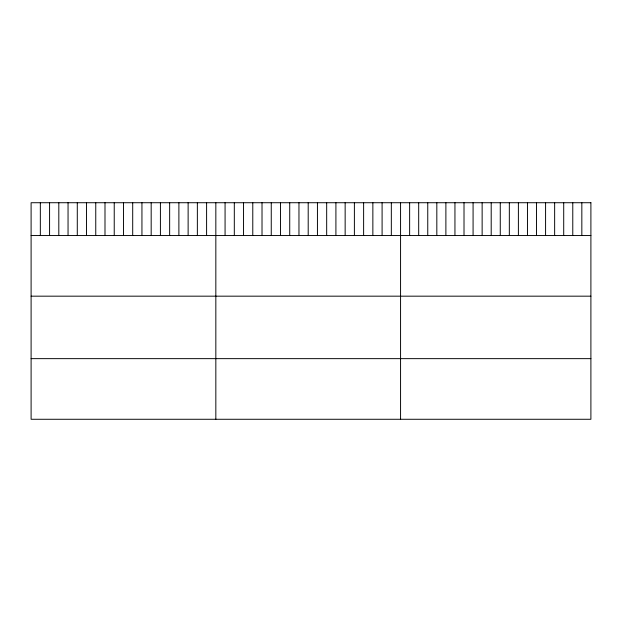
<?xml version="1.0" encoding="UTF-8"?>
<svg xmlns="http://www.w3.org/2000/svg" width="622" height="622" viewBox="0 0 622 622"><rect width="100%" height="100%" fill="white"/><g stroke="black" fill="none" stroke-linecap="round" stroke-linejoin="round"><path stroke-width="0.93" d="M31.1 235.544L590.9 235.544M31.1 296.173L590.9 296.173M31.1 358.645L590.9 358.645M581.834 202.725L581.834 235.544M572.776 202.725L572.776 235.544M563.711 202.725L563.711 235.544M554.645 202.725L554.645 235.544M545.58 202.725L545.58 235.544M536.522 202.725L536.522 235.544M527.456 202.725L527.456 235.544M518.39 202.725L518.39 235.544M509.332 202.725L509.332 235.544M500.267 202.725L500.267 235.544M491.201 202.725L491.201 235.544M482.136 202.725L482.136 235.544M473.078 202.725L473.078 235.544M464.012 202.725L464.012 235.544M454.946 202.725L454.946 235.544M445.888 202.725L445.888 235.544M436.823 202.725L436.823 235.544M427.757 202.725L427.757 235.544M418.692 202.725L418.692 235.544M409.634 202.725L409.634 235.544M400.568 202.725L400.568 419.275M391.331 202.725L391.331 235.544M382.095 202.725L382.095 235.544M372.858 202.725L372.858 235.544M363.621 202.725L363.621 235.544M354.385 202.725L354.385 235.544M345.148 202.725L345.148 235.544M335.911 202.725L335.911 235.544M326.674 202.725L326.674 235.544M317.438 202.725L317.438 235.544M308.201 202.725L308.201 235.544M298.964 202.725L298.964 235.544M289.728 202.725L289.728 235.544M280.491 202.725L280.491 235.544M271.254 202.725L271.254 235.544M262.017 202.725L262.017 235.544M252.781 202.725L252.781 235.544M243.544 202.725L243.544 235.544M234.307 202.725L234.307 235.544M225.071 202.725L225.071 235.544M215.834 202.725L215.834 419.275M206.597 202.725L206.597 235.544M197.361 202.725L197.361 235.544M188.124 202.725L188.124 235.544M178.887 202.725L178.887 235.544M169.65 202.725L169.65 235.544M160.414 202.725L160.414 235.544M151.177 202.725L151.177 235.544M141.94 202.725L141.94 235.544M132.704 202.725L132.704 235.544M123.467 202.725L123.467 235.544M114.23 202.725L114.23 235.544M104.994 202.725L104.994 235.544M95.757 202.725L95.757 235.544M86.52 202.725L86.52 235.544M77.284 202.725L77.284 235.544M68.047 202.725L68.047 235.544M58.81 202.725L58.81 235.544M49.573 202.725L49.573 235.544M40.337 202.725L40.337 235.544M590.9 202.725L31.1 202.725L31.1 419.275L590.9 419.275L590.9 202.725"/></g></svg>
